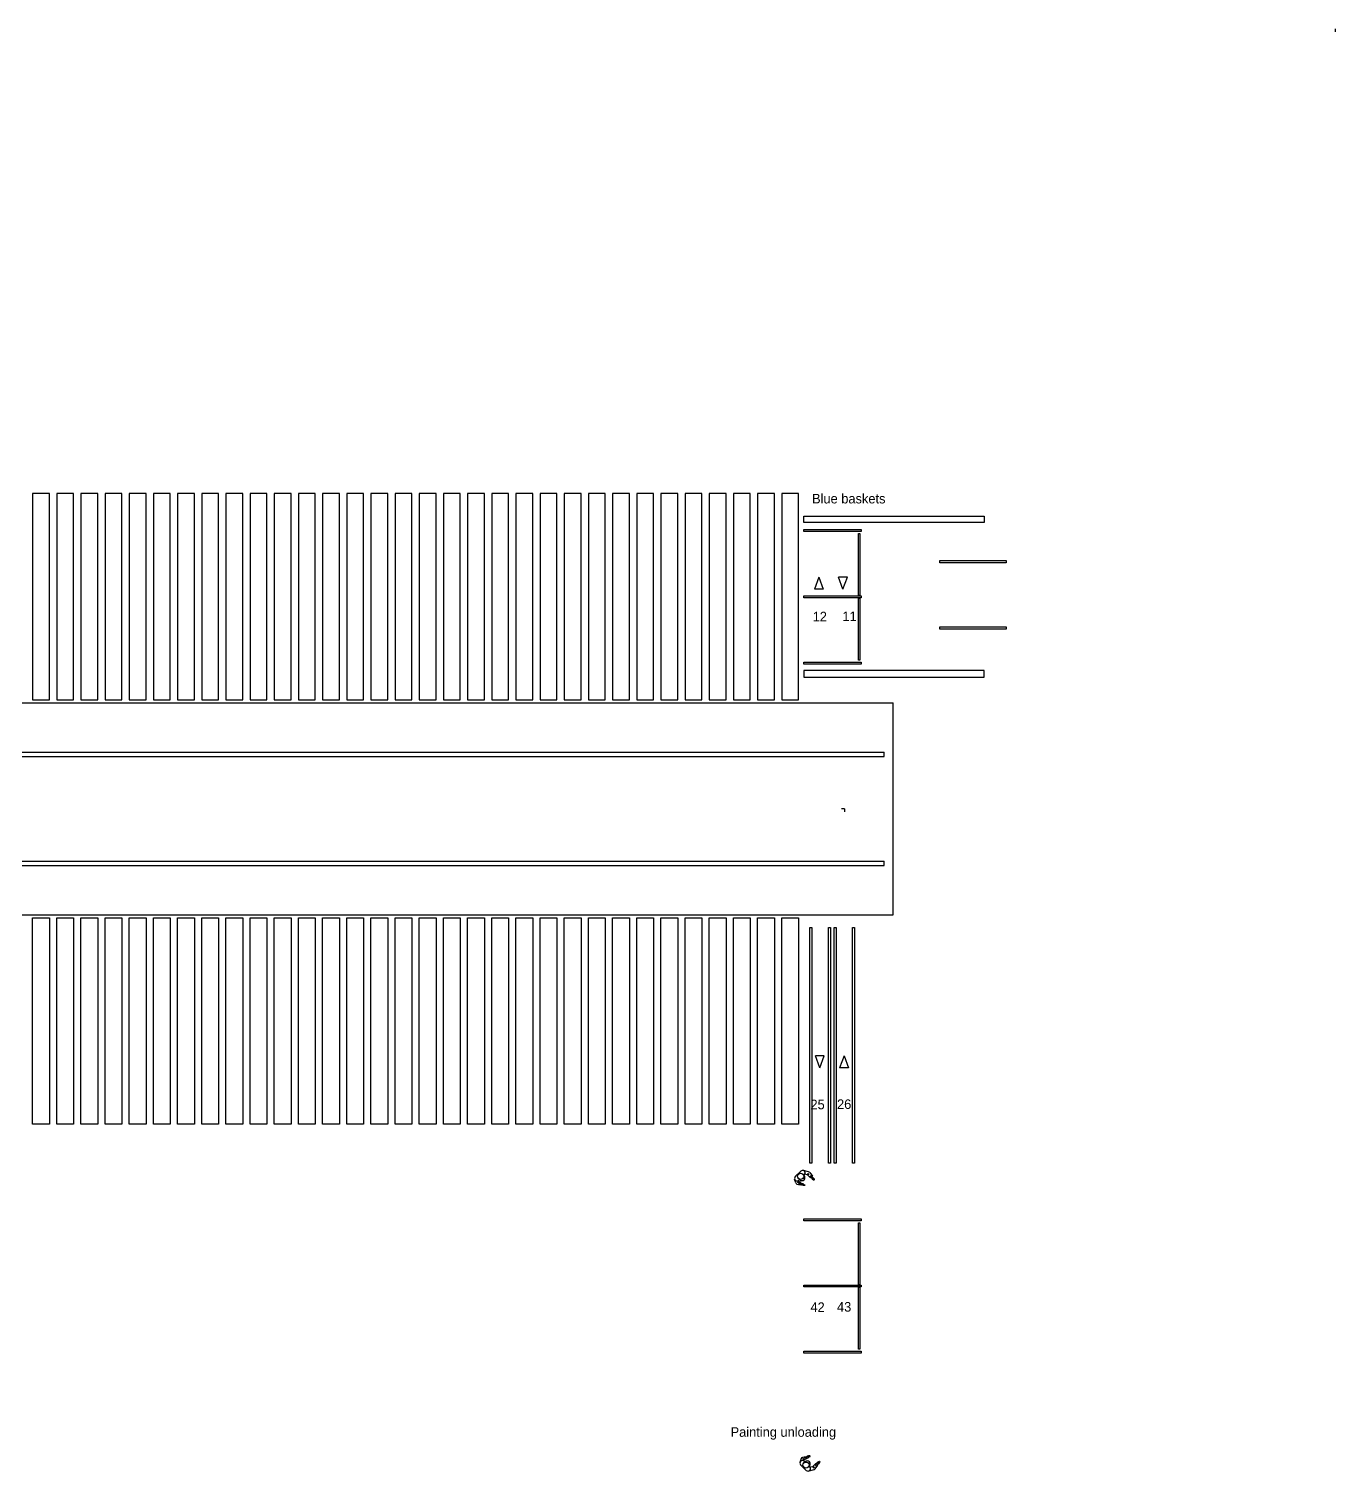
# Model space of a CAD drawing. Extents: x -71838 to 16652, y -24533 to 26478.
# Drawn here: x -27667 to 16652, y -22483 to 26478 of the extents above; entities that cross this region are included whole.
import ezdxf
from ezdxf.enums import TextEntityAlignment as Align

# ---------------------------------------------------------------- set-up
doc = ezdxf.new("R2010")
doc.units = 0
doc.header["$MEASUREMENT"] = 0
doc.layers.get('0').update_dxf_attribs({"linetype": 'CONTINUOUS'})
doc.layers.add('__', color=7, linetype='CONTINUOUS')

msp = doc.modelspace()

# ---------------------------------------------------------------- linework, layer by layer
at = {"color": 85, "linetype": 'CONTINUOUS'}
for p, q in [((16652, 26478), (16652, 26378)), ((0, 0), (-100, 0)), ((0, 0), (0, -100)), ((140, -8788), (-160, -8788))]:
    msp.add_line(p, q, dxfattribs=at)
for p, q in [((-866, 7860), (-1016, 7460)), ((-866, 7860), (-716, 7460)), ((104, 7860), (-196, 7860)), ((-46, 7460), (-196, 7860)), ((-46, 7460), (104, 7860)), ((-716, 7460), (-1016, 7460)), ((0, 0), (-100, 0)), ((0, 0), (0, -100)), ((-680, -8388), (-980, -8388)), ((-830, -8788), (-980, -8388)), ((-830, -8788), (-680, -8388)), ((-10, -8388), (-160, -8788)), ((-10, -8388), (140, -8788))]:
    msp.add_line(p, q)
at = {"layer": '__', "color": 85, "linetype": 'CONTINUOUS'}
for p, q in [((-26972, 10705), (-27542, 10705)), ((-27542, 10705), (-27542, 3705)), ((-26972, 3705), (-26972, 10705)), ((-26152, 10705), (-26722, 10705)), ((-26722, 10705), (-26722, 3705)), ((-26152, 3705), (-26152, 10705)), ((-25332, 10705), (-25902, 10705)), ((-25902, 10705), (-25902, 3705)), ((-25332, 3705), (-25332, 10705)), ((-24512, 10705), (-25082, 10705)), ((-25082, 10705), (-25082, 3705)), ((-24512, 3705), (-24512, 10705)), ((-23692, 10705), (-24262, 10705)), ((-24262, 10705), (-24262, 3705)), ((-23692, 3705), (-23692, 10705)), ((-22872, 10705), (-23442, 10705)), ((-23442, 10705), (-23442, 3705)), ((-22872, 3705), (-22872, 10705)), ((-22052, 10705), (-22622, 10705)), ((-22622, 10705), (-22622, 3705)), ((-22052, 3705), (-22052, 10705)), ((-21232, 10705), (-21802, 10705)), ((-21802, 10705), (-21802, 3705)), ((-21232, 3705), (-21232, 10705)), ((-20412, 10705), (-20982, 10705)), ((-20982, 10705), (-20982, 3705)), ((-20412, 3705), (-20412, 10705)), ((-19592, 10705), (-20162, 10705)), ((-20162, 10705), (-20162, 3705)), ((-19592, 3705), (-19592, 10705)), ((-18772, 10705), (-19342, 10705)), ((-19342, 10705), (-19342, 3705)), ((-18772, 3705), (-18772, 10705)), ((-17952, 10705), (-18522, 10705)), ((-18522, 10705), (-18522, 3705)), ((-17952, 3705), (-17952, 10705)), ((-17132, 10705), (-17702, 10705)), ((-17702, 10705), (-17702, 3705)), ((-17132, 3705), (-17132, 10705)), ((-16312, 10705), (-16882, 10705)), ((-16882, 10705), (-16882, 3705)), ((-16312, 3705), (-16312, 10705)), ((-15492, 10705), (-16062, 10705)), ((-16062, 10705), (-16062, 3705)), ((-15492, 3705), (-15492, 10705)), ((-14672, 10705), (-15242, 10705)), ((-15242, 10705), (-15242, 3705)), ((-14672, 3705), (-14672, 10705)), ((-13852, 10705), (-14422, 10705)), ((-14422, 10705), (-14422, 3705)), ((-13852, 3705), (-13852, 10705)), ((-13032, 10705), (-13602, 10705)), ((-13602, 10705), (-13602, 3705)), ((-13032, 3705), (-13032, 10705)), ((-12212, 10705), (-12782, 10705)), ((-12782, 10705), (-12782, 3705)), ((-12212, 3705), (-12212, 10705)), ((-11392, 10705), (-11962, 10705)), ((-11962, 10705), (-11962, 3705)), ((-11392, 3705), (-11392, 10705)), ((-10572, 10705), (-11142, 10705)), ((-11142, 10705), (-11142, 3705)), ((-10572, 3705), (-10572, 10705)), ((-9752, 10705), (-10322, 10705)), ((-10322, 10705), (-10322, 3705)), ((-9752, 3705), (-9752, 10705)), ((-8932, 10705), (-9502, 10705)), ((-9502, 10705), (-9502, 3705)), ((-8932, 3705), (-8932, 10705)), ((-8112, 10705), (-8682, 10705)), ((-8682, 10705), (-8682, 3705)), ((-8112, 3705), (-8112, 10705)), ((-7292, 10705), (-7862, 10705)), ((-7862, 10705), (-7862, 3705)), ((-7292, 3705), (-7292, 10705)), ((-6472, 10705), (-7042, 10705)), ((-7042, 10705), (-7042, 3705)), ((-6472, 3705), (-6472, 10705)), ((-5652, 10705), (-6222, 10705)), ((-6222, 10705), (-6222, 3705)), ((-5652, 3705), (-5652, 10705)), ((-4832, 10705), (-5402, 10705)), ((-5402, 10705), (-5402, 3705)), ((-4832, 3705), (-4832, 10705)), ((-4012, 10705), (-4582, 10705)), ((-4582, 10705), (-4582, 3705)), ((-4012, 3705), (-4012, 10705)), ((-3192, 10705), (-3762, 10705)), ((-3762, 10705), (-3762, 3705)), ((-3192, 3705), (-3192, 10705)), ((-2372, 10705), (-2942, 10705)), ((-2942, 10705), (-2942, 3705)), ((-2372, 3705), (-2372, 10705)), ((-1552, 10705), (-2122, 10705)), ((-2122, 10705), (-2122, 3705)), ((-1552, 3705), (-1552, 10705)), ((-1369, 9716), (-1369, 9936)), ((-1369, 9936), (4741, 9936)), ((4741, 9936), (4741, 9716)), ((-1378, 9416), (-1378, 9482)), ((-1378, 9482), (576, 9482)), ((576, 9416), (-1378, 9416)), ((4741, 9716), (-1369, 9716)), ((481, 7241), (481, 9347)), ((481, 9347), (529, 9347)), ((529, 9347), (529, 7241)), ((576, 9482), (576, 9416)), ((3240, 8352), (3240, 8431)), ((3240, 8431), (5494, 8431)), ((5494, 8352), (3240, 8352)), ((5494, 8431), (5494, 8352)), ((-1378, 7166), (-1378, 7232)), ((-1378, 7232), (576, 7232)), ((576, 7166), (-1378, 7166)), ((529, 7241), (481, 7241)), ((481, 5051), (481, 7157)), ((481, 7157), (529, 7157)), ((529, 7157), (529, 5051)), ((576, 7232), (576, 7166)), ((3240, 6102), (3240, 6181)), ((3240, 6181), (5494, 6181)), ((5494, 6102), (3240, 6102)), ((5494, 6181), (5494, 6102)), ((-1378, 4916), (-1378, 4981)), ((-1378, 4981), (576, 4981)), ((576, 4916), (-1378, 4916)), ((529, 5051), (481, 5051)), ((576, 4981), (576, 4916)), ((4741, 4694), (-1369, 4694)), ((-1369, 4694), (-1369, 4474)), ((-1369, 4474), (4741, 4474)), ((4741, 4474), (4741, 4694)), ((-27542, 3705), (-26972, 3705)), ((-26722, 3705), (-26152, 3705)), ((-25902, 3705), (-25332, 3705)), ((-25082, 3705), (-24512, 3705)), ((-24262, 3705), (-23692, 3705)), ((-23442, 3705), (-22872, 3705)), ((-22622, 3705), (-22052, 3705)), ((-21802, 3705), (-21232, 3705)), ((-20982, 3705), (-20412, 3705)), ((-20162, 3705), (-19592, 3705)), ((-19342, 3705), (-18772, 3705)), ((-18522, 3705), (-17952, 3705)), ((-17702, 3705), (-17132, 3705)), ((-16882, 3705), (-16312, 3705)), ((-16062, 3705), (-15492, 3705)), ((-15242, 3705), (-14672, 3705)), ((-14422, 3705), (-13852, 3705)), ((-13602, 3705), (-13032, 3705)), ((-12782, 3705), (-12212, 3705)), ((-11962, 3705), (-11392, 3705)), ((-11142, 3705), (-10572, 3705)), ((-10322, 3705), (-9752, 3705)), ((-9502, 3705), (-8932, 3705)), ((-8682, 3705), (-8112, 3705)), ((-7862, 3705), (-7292, 3705)), ((-7042, 3705), (-6472, 3705)), ((-6222, 3705), (-5652, 3705)), ((-5402, 3705), (-4832, 3705)), ((-4582, 3705), (-4012, 3705)), ((-3762, 3705), (-3192, 3705)), ((-2942, 3705), (-2372, 3705)), ((-2122, 3705), (-1552, 3705)), ((-27542, -10705), (-27542, -3705)), ((-27542, -3705), (-26972, -3705)), ((-26972, -3705), (-26972, -10705)), ((-26722, -10705), (-26722, -3705)), ((-26722, -3705), (-26152, -3705)), ((-26152, -3705), (-26152, -10705)), ((-25902, -10705), (-25902, -3705)), ((-25902, -3705), (-25332, -3705)), ((-25332, -3705), (-25332, -10705)), ((-25082, -10705), (-25082, -3705)), ((-25082, -3705), (-24512, -3705)), ((-24512, -3705), (-24512, -10705)), ((-24262, -10705), (-24262, -3705)), ((-24262, -3705), (-23692, -3705)), ((-23692, -3705), (-23692, -10705)), ((-23442, -10705), (-23442, -3705)), ((-23442, -3705), (-22872, -3705)), ((-22872, -3705), (-22872, -10705)), ((-22622, -10705), (-22622, -3705)), ((-22622, -3705), (-22052, -3705)), ((-22052, -3705), (-22052, -10705)), ((-21802, -10705), (-21802, -3705)), ((-21802, -3705), (-21232, -3705)), ((-21232, -3705), (-21232, -10705)), ((-20982, -10705), (-20982, -3705)), ((-20982, -3705), (-20412, -3705)), ((-20412, -3705), (-20412, -10705)), ((-20162, -10705), (-20162, -3705)), ((-20162, -3705), (-19592, -3705)), ((-19592, -3705), (-19592, -10705)), ((-19342, -10705), (-19342, -3705)), ((-19342, -3705), (-18772, -3705)), ((-18772, -3705), (-18772, -10705)), ((-18522, -10705), (-18522, -3705)), ((-18522, -3705), (-17952, -3705)), ((-17952, -3705), (-17952, -10705)), ((-17702, -10705), (-17702, -3705)), ((-17702, -3705), (-17132, -3705)), ((-17132, -3705), (-17132, -10705)), ((-16882, -10705), (-16882, -3705)), ((-16882, -3705), (-16312, -3705)), ((-16312, -3705), (-16312, -10705)), ((-16062, -10705), (-16062, -3705)), ((-16062, -3705), (-15492, -3705)), ((-15492, -3705), (-15492, -10705)), ((-15242, -10705), (-15242, -3705)), ((-15242, -3705), (-14672, -3705)), ((-14672, -3705), (-14672, -10705)), ((-14422, -10705), (-14422, -3705)), ((-14422, -3705), (-13852, -3705)), ((-13852, -3705), (-13852, -10705)), ((-13602, -10705), (-13602, -3705)), ((-13602, -3705), (-13032, -3705)), ((-13032, -3705), (-13032, -10705)), ((-12782, -10705), (-12782, -3705)), ((-12782, -3705), (-12212, -3705)), ((-12212, -3705), (-12212, -10705)), ((-11962, -10705), (-11962, -3705)), ((-11962, -3705), (-11392, -3705)), ((-11392, -3705), (-11392, -10705)), ((-11142, -10705), (-11142, -3705)), ((-11142, -3705), (-10572, -3705)), ((-10572, -3705), (-10572, -10705)), ((-10322, -10705), (-10322, -3705)), ((-10322, -3705), (-9752, -3705)), ((-9752, -3705), (-9752, -10705)), ((-9502, -10705), (-9502, -3705)), ((-9502, -3705), (-8932, -3705)), ((-8932, -3705), (-8932, -10705)), ((-8682, -10705), (-8682, -3705)), ((-8682, -3705), (-8112, -3705)), ((-8112, -3705), (-8112, -10705)), ((-7862, -10705), (-7862, -3705)), ((-7862, -3705), (-7292, -3705)), ((-7292, -3705), (-7292, -10705)), ((-7042, -10705), (-7042, -3705)), ((-7042, -3705), (-6472, -3705)), ((-6472, -3705), (-6472, -10705)), ((-6222, -10705), (-6222, -3705)), ((-6222, -3705), (-5652, -3705)), ((-5652, -3705), (-5652, -10705)), ((-5402, -10705), (-5402, -3705)), ((-5402, -3705), (-4832, -3705)), ((-4832, -3705), (-4832, -10705)), ((-4582, -10705), (-4582, -3705)), ((-4582, -3705), (-4012, -3705)), ((-4012, -3705), (-4012, -10705)), ((-3762, -10705), (-3762, -3705)), ((-3762, -3705), (-3192, -3705)), ((-3192, -3705), (-3192, -10705)), ((-2942, -10705), (-2942, -3705)), ((-2942, -3705), (-2372, -3705)), ((-2372, -3705), (-2372, -10705)), ((-2122, -10705), (-2122, -3705)), ((-2122, -3705), (-1552, -3705)), ((-1552, -3705), (-1552, -10705)), ((-1168, -12024), (-1168, -4031)), ((-1168, -4031), (-1102, -4031)), ((-1102, -4031), (-1102, -12024)), ((-540, -12024), (-540, -4031)), ((-540, -4031), (-474, -4031)), ((-474, -4031), (-474, -12024)), ((-348, -12024), (-348, -4031)), ((-348, -4031), (-282, -4031)), ((-282, -4031), (-282, -12024)), ((282, -12024), (282, -4031)), ((282, -4031), (348, -4031)), ((348, -4031), (348, -12024)), ((-26972, -10705), (-27542, -10705)), ((-26152, -10705), (-26722, -10705)), ((-25332, -10705), (-25902, -10705)), ((-24512, -10705), (-25082, -10705)), ((-23692, -10705), (-24262, -10705)), ((-22872, -10705), (-23442, -10705)), ((-22052, -10705), (-22622, -10705)), ((-21232, -10705), (-21802, -10705)), ((-20412, -10705), (-20982, -10705)), ((-19592, -10705), (-20162, -10705)), ((-18772, -10705), (-19342, -10705)), ((-17952, -10705), (-18522, -10705)), ((-17132, -10705), (-17702, -10705)), ((-16312, -10705), (-16882, -10705)), ((-15492, -10705), (-16062, -10705)), ((-14672, -10705), (-15242, -10705)), ((-13852, -10705), (-14422, -10705)), ((-13032, -10705), (-13602, -10705)), ((-12212, -10705), (-12782, -10705)), ((-11392, -10705), (-11962, -10705)), ((-10572, -10705), (-11142, -10705)), ((-9752, -10705), (-10322, -10705)), ((-8932, -10705), (-9502, -10705)), ((-8112, -10705), (-8682, -10705)), ((-7292, -10705), (-7862, -10705)), ((-6472, -10705), (-7042, -10705)), ((-5652, -10705), (-6222, -10705)), ((-4832, -10705), (-5402, -10705)), ((-4012, -10705), (-4582, -10705)), ((-3192, -10705), (-3762, -10705)), ((-2372, -10705), (-2942, -10705)), ((-1552, -10705), (-2122, -10705)), ((-1102, -12024), (-1168, -12024)), ((-474, -12024), (-540, -12024)), ((-282, -12024), (-348, -12024)), ((348, -12024), (282, -12024)), ((-1378, -13980), (-1378, -13914)), ((-1378, -13914), (576, -13914)), ((576, -13980), (-1378, -13980)), ((481, -16155), (481, -14049)), ((481, -14049), (529, -14049)), ((529, -14049), (529, -16155)), ((576, -13914), (576, -13980)), ((529, -16155), (481, -16155)), ((-1378, -16230), (-1378, -16164)), ((-1378, -16164), (576, -16164)), ((576, -16230), (-1378, -16230)), ((481, -18345), (481, -16239)), ((481, -16239), (529, -16239)), ((529, -16239), (529, -18345)), ((576, -16164), (576, -16230)), ((-1378, -18480), (-1378, -18414)), ((-1378, -18414), (576, -18414)), ((576, -18480), (-1378, -18480)), ((529, -18345), (481, -18345)), ((576, -18414), (576, -18480))]:
    msp.add_line(p, q, dxfattribs=at)
at = {"layer": '__', "color": 7, "linetype": 'CONTINUOUS'}
for p, q in [((-71838, 3600), (1662, 3600)), ((1662, -3600), (1662, 3600)), ((-71838, -3600), (1662, -3600))]:
    msp.add_line(p, q, dxfattribs=at)
at = {"layer": '__', "linetype": 'CONTINUOUS'}
for p, q in [((-71752, 1925), (1348, 1925)), ((-71752, 1775), (1348, 1775)), ((1348, 1775), (1348, 1925)), ((-71752, -1775), (1348, -1775)), ((-71752, -1925), (1348, -1925)), ((1348, -1925), (1348, -1775)), ((-1651, -12696), (-1686, -12567)), ((-1473, -12294), (-1664, -12485)), ((-1550, -12649), (-1593, -12700)), ((-1550, -12649), (-1592, -12684)), ((-1550, -12649), (-1581, -12702)), ((-1550, -12649), (-1569, -12700)), ((-1550, -12649), (-1559, -12617)), ((-1513, -12591), (-1556, -12548)), ((-1466, -12688), (-1550, -12649)), ((-1545, -12752), (-1506, -12669)), ((-1543, -12605), (-1521, -12583)), ((-1501, -12763), (-1466, -12688)), ((-1478, -12713), (-1451, -12720)), ((-1451, -12720), (-1426, -12719)), ((-1426, -12719), (-1404, -12723)), ((-1367, -12445), (-1410, -12402)), ((-1404, -12723), (-1381, -12740)), ((-1217, -12319), (-1391, -12272)), ((-1375, -12437), (-1353, -12415)), ((-1259, -12421), (-1341, -12399)), ((-1249, -12425), (-1222, -12370)), ((-1241, -12430), (-1205, -12380)), ((-1145, -12525), (-1235, -12435)), ((-1234, -12436), (-1190, -12394)), ((-1111, -12430), (-1176, -12494)), ((-1167, -12347), (-1086, -12467)), ((-1086, -12467), (-1145, -12525)), ((-1125, -12506), (-1110, -12529)), ((-1110, -12529), (-1102, -12553)), ((-1079, -12498), (-1102, -12483)), ((-1102, -12553), (-1090, -12572)), ((-1090, -12572), (-1067, -12588)), ((-1055, -12522), (-1079, -12498)), ((-1079, -12537), (-1059, -12549)), ((-1075, -12549), (-1079, -12537)), ((-1075, -12557), (-1075, -12549)), ((-1067, -12564), (-1075, -12557)), ((-1051, -12572), (-1067, -12564)), ((-1067, -12588), (-1055, -12584)), ((-1059, -12549), (-1040, -12568)), ((-1032, -12553), (-1055, -12522)), ((-1055, -12584), (-1051, -12580)), ((-1051, -12580), (-1051, -12572)), ((-1040, -12568), (-1032, -12592)), ((-1032, -12592), (-1036, -12603)), ((-1036, -12603), (-1028, -12611)), ((-1016, -12576), (-1032, -12553)), ((-1012, -12595), (-1016, -12576)), ((-1612, -12735), (-1501, -12763)), ((-1469, -12759), (-1492, -12743)), ((-1440, -12773), (-1469, -12759)), ((-1402, -12785), (-1440, -12773)), ((-1433, -12746), (-1415, -12760)), ((-1421, -12746), (-1433, -12746)), ((-1413, -12743), (-1421, -12746)), ((-1415, -12760), (-1390, -12772)), ((-1403, -12748), (-1413, -12743)), ((-1391, -12760), (-1403, -12748)), ((-1375, -12791), (-1402, -12785)), ((-1383, -12757), (-1391, -12760)), ((-1390, -12772), (-1366, -12771)), ((-1381, -12752), (-1383, -12757)), ((-1381, -12740), (-1381, -12752)), ((-1355, -12788), (-1375, -12791)), ((-1366, -12771), (-1356, -12764)), ((-1356, -12764), (-1346, -12768)), ((-1339, -12778), (-1355, -12788)), ((-1346, -12768), (-1339, -12778)), ((-1431, -22017), (-1320, -21989)), ((-1364, -22000), (-1325, -22082)), ((-1320, -21989), (-1286, -22064)), ((-1289, -21992), (-1311, -22009)), ((-1297, -22039), (-1270, -22032)), ((-1259, -21978), (-1289, -21992)), ((-1270, -22032), (-1245, -22033)), ((-1221, -21967), (-1259, -21978)), ((-1252, -22006), (-1234, -21991)), ((-1240, -22006), (-1252, -22006)), ((-1245, -22033), (-1223, -22029)), ((-1232, -22009), (-1240, -22006)), ((-1234, -21991), (-1209, -21980)), ((-1222, -22004), (-1232, -22009)), ((-1223, -22029), (-1201, -22012)), ((-1210, -21992), (-1222, -22004)), ((-1194, -21960), (-1221, -21967)), ((-1203, -21995), (-1210, -21992)), ((-1209, -21980), (-1185, -21980)), ((-1200, -22000), (-1203, -21995)), ((-1201, -22012), (-1200, -22000)), ((-1175, -21963), (-1194, -21960)), ((-1185, -21980), (-1175, -21988)), ((-1158, -21974), (-1175, -21963)), ((-1175, -21988), (-1165, -21983)), ((-1165, -21983), (-1158, -21974)), ((-1470, -22056), (-1505, -22185)), ((-1292, -22458), (-1483, -22267)), ((-1369, -22103), (-1412, -22052)), ((-1369, -22103), (-1411, -22067)), ((-1369, -22103), (-1400, -22049)), ((-1369, -22103), (-1388, -22051)), ((-1369, -22103), (-1378, -22134)), ((-1332, -22161), (-1375, -22204)), ((-1286, -22064), (-1369, -22103)), ((-1362, -22146), (-1340, -22169)), ((-1187, -22307), (-1229, -22350)), ((-1036, -22433), (-1210, -22480)), ((-1194, -22315), (-1172, -22337)), ((-1079, -22331), (-1160, -22352)), ((-1069, -22327), (-1042, -22382)), ((-1060, -22322), (-1024, -22371)), ((-964, -22226), (-1054, -22316)), ((-1053, -22316), (-1009, -22358)), ((-931, -22322), (-995, -22257)), ((-987, -22405), (-905, -22285)), ((-905, -22285), (-964, -22226)), ((-944, -22246), (-929, -22222)), ((-929, -22222), (-921, -22199)), ((-921, -22199), (-909, -22180)), ((-898, -22253), (-921, -22269)), ((-909, -22180), (-886, -22164)), ((-898, -22215), (-878, -22203)), ((-894, -22203), (-898, -22215)), ((-874, -22230), (-898, -22253)), ((-886, -22187), (-894, -22195)), ((-894, -22195), (-894, -22203)), ((-886, -22164), (-874, -22168)), ((-870, -22180), (-886, -22187)), ((-878, -22203), (-859, -22183)), ((-874, -22168), (-870, -22172)), ((-851, -22199), (-874, -22230)), ((-870, -22172), (-870, -22180)), ((-859, -22183), (-851, -22160)), ((-855, -22148), (-847, -22141)), ((-851, -22160), (-855, -22148)), ((-835, -22176), (-851, -22199)), ((-832, -22156), (-835, -22176))]:
    msp.add_line(p, q, dxfattribs=at)
for centre in [(-1483, -12475), (-1302, -22277)]:
    msp.add_circle(centre, 103, dxfattribs=at)
for centre, radius, start, end in [((-1604, -12545), 85.2, 135.0003, 315.0003), ((-1598, -12682), 55, 195.0003, 255.9487), ((-1440, -12518), 103, 225.0003, 45.0003), ((-1413, -12354), 85.2, 315.0003, 135.0003), ((-1274, -12474), 55, 45.0003, 75.0003), ((-1245, -12425), 110, 45.0003, 75.0003), ((-1417, -22070), 55, 104.0513, 164.9997), ((-1423, -22207), 85.2, 44.9997, 224.9997), ((-1259, -22234), 103, 314.9997, 134.9997), ((-1232, -22397), 85.2, 224.9997, 44.9997), ((-1093, -22277), 55, 284.9997, 314.9997), ((-1064, -22327), 110, 284.9997, 314.9997)]:
    msp.add_arc(centre, radius, start, end, dxfattribs=at)

# ---------------------------------------------------------------- texts
for s, height, p in [('Blue baskets', 325.25, (-1095, 10368)), ('12', 325.2, (-1074, 6364)), ('11', 325.2, (-64, 6373)), ('25', 325.2, (-1150, -10197)), ('26', 325.2, (-248, -10188)), ('42', 325.2, (-1150, -17078)), ('43', 325.2, (-248, -17069)), ('Painting unloading', 325.25, (-3859, -21315))]:
    msp.add_text(s, height=height).set_placement(p)
at = {"layer": '__', "color": 15, "linetype": 'CONTINUOUS', "width": 0.5}
for s in ['ALLEN BRADLEY', '445L-P2S0600YD']:
    msp.add_text(s, height=2.24, rotation=180, dxfattribs=at).set_placement((-1147, -22362), align=Align.CENTER)

doc.saveas('drawing.dxf')
